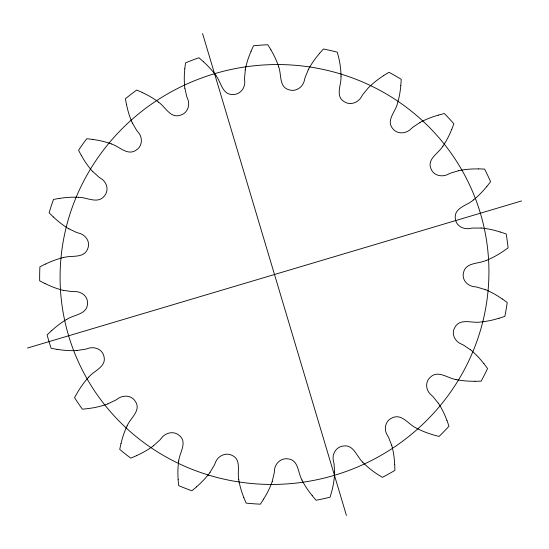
<?xml version="1.0" encoding="UTF-8"?>
<svg xmlns="http://www.w3.org/2000/svg" width="549" height="549" viewBox="0 0 549 549"><rect width="100%" height="100%" fill="white"/><g stroke="black" fill="none" stroke-linecap="round" stroke-linejoin="round"><path stroke-width="0.82" d="M340.984 76.476C341.629 84.525 334.972 95.814 343.894 101.476C350.118 105.916 358.531 102.697 361.791 96.226A33.07 32.261 -15.7 0 1 362.985 94.291L368.297 87.867A90.009 87.806 -15.7 0 1 383.765 75.536M334.581 472.147L334.06 463.953A33.07 32.261 -15.7 0 0 333.607 461.757C331.479 454.805 335.707 446.872 343.235 446.035C353.645 444.127 356.699 456.741 362.765 462.203M400.866 85.301L401.216 79.324A235.26 229.509 -15.7 0 0 388.939 72.283L383.724 75.474M184.759 68.803L185.521 62.854A235.26 229.509 -15.7 0 1 198.916 57.775L203.473 61.708M178.741 460.995C179.358 452.891 187.765 442.412 179.413 435.604C173.903 430.471 165.318 432.605 161.214 438.39A33.07 32.261 -15.7 0 1 159.738 440.126L153.514 445.719M245.293 69.915L244.559 78.109A33.07 32.261 -15.7 0 0 244.676 80.353C245.712 87.552 240.359 94.771 232.783 94.524C222.215 94.888 221.117 81.945 215.97 75.652M120.986 443.503L119.73 449.377A235.26 229.509 -15.7 0 0 130.772 458.147L136.406 455.745M272.18 481.452L274.15 473.444A33.07 32.261 -15.7 0 0 274.376 471.207C274.459 463.932 280.8 457.557 288.273 458.902C298.773 460.096 297.867 473.073 301.991 480.052M451.738 129.461L453.865 123.827A235.26 229.509 -15.7 0 0 444.306 113.526L438.376 115.084M251.017 51.256L253.528 45.766A235.26 229.509 -15.7 0 1 267.816 44.764L270.966 49.849M127.21 425.784C130.195 418.18 141.395 410.652 135.5 401.614C131.76 395.06 122.914 394.71 117.335 399.034A33.07 32.261 -15.7 0 1 115.407 400.276L107.803 403.844M308.298 69.798L305.134 77.443A33.07 32.261 -15.7 0 0 304.565 79.632C303.377 86.804 296.199 92.218 288.98 89.796C278.775 87.051 281.678 74.341 278.659 66.834M263.685 499.103L260.37 504.174A235.26 229.509 -15.7 0 1 246.124 503.09L243.79 497.586M442.892 146.116C438.85 153.212 426.875 158.75 430.89 168.557C433.477 175.79 442.322 177.602 448.567 174.054A33.07 32.261 -15.7 0 1 450.66 173.107L458.71 170.677M209.979 472.38L214.268 465.264A33.07 32.261 -15.7 0 0 215.16 463.184C217.411 456.281 225.289 451.923 232.09 455.389C241.766 459.63 236.928 471.769 238.781 479.634M486.853 186.502L490.58 181.712A235.26 229.509 -15.7 0 0 484.582 169.078L478.474 168.859M319.367 53.548L323.409 49.012A235.26 229.509 -15.7 0 1 337.306 52.169L338.774 57.961A90.894 88.67 -15.7 0 1 341.053 76.469M88.766 377.129C93.886 370.678 106.808 366.753 103.933 356.335C102.361 348.951 93.975 346.076 87.421 348.615A33.07 32.261 -15.7 0 1 85.212 349.253L76.894 350.482M51.531 330.69L47.125 334.897A235.26 229.509 -15.7 0 0 51.126 348.292L57.117 349.397M196.583 486.86L191.903 490.772A235.26 229.509 -15.7 0 1 178.672 485.611L178.102 479.661M473.423 199.932C467.391 205.573 454.044 207.57 455.293 218.317C455.711 225.845 463.569 229.942 470.418 228.37A33.07 32.261 -15.7 0 1 472.689 228.061L481.082 228.061M66.827 319.353C73.648 314.639 87.126 314.604 87.517 303.782C88.265 296.288 81.128 291.045 74.129 291.615A33.07 32.261 -15.7 0 1 71.837 291.581L63.554 290.359M419.964 122.523L412.978 127.148A33.07 32.261 -15.7 0 0 411.256 128.658C406.274 133.881 397.284 134.635 392.638 128.535C385.844 120.423 395.63 111.625 397.394 103.706A90.894 88.67 -15.7 0 0 400.804 85.301M45.368 264.055L39.905 266.821A235.26 229.509 -15.7 0 0 39.679 280.827L45.045 283.62M486.284 260.37C478.817 264.035 465.504 262.134 463.493 272.778C461.606 280.059 467.844 286.331 474.858 286.791A33.07 32.261 -15.7 0 1 477.115 287.154L485.103 289.57M499.048 318.29L504.854 316.348A235.26 229.509 -15.7 0 0 507.207 302.506L502.335 298.951M27.45 348.045L521.55 200.955M63.341 257.591C71.233 255.031 83.777 258.853 87.627 248.937C90.784 241.985 85.658 234.574 78.637 233.085A33.07 32.261 -15.7 0 1 76.469 232.399L68.954 228.837M59.56 198.347L53.534 199.424A235.26 229.509 -15.7 0 0 49.101 212.792L53.37 217.027M475.029 381.315L481.144 381.13A235.26 229.509 -15.7 0 0 487.553 368.53L483.985 363.713M78.617 197.338C86.907 197.194 97.784 204.413 104.337 196.041C109.395 190.366 106.849 181.733 100.556 178.24A33.07 32.261 -15.7 0 1 98.696 176.95L92.616 171.363M92.856 139.412L86.797 138.698A235.26 229.509 -15.7 0 0 78.548 150.248L81.341 155.539M456.075 379.537C447.867 378.453 438.184 369.738 430.491 377.067C424.658 381.919 425.804 390.84 431.514 395.253A33.07 32.261 -15.7 0 1 433.154 396.803L438.301 403.227M500.441 232.014L506.185 233.991A235.26 229.509 -15.7 0 1 508.093 247.846L503.104 251.367A90.894 88.67 -15.7 0 1 486.311 260.432M111.296 143.934C119.222 146.226 127.505 156.252 136.166 150.117C142.637 146.178 142.912 137.188 137.929 131.945A33.07 32.261 -15.7 0 1 136.543 130.175L132.439 123.058M142.287 92.472L136.735 90.043A235.26 229.509 -15.7 0 0 125.412 98.745L126.476 104.626M158.476 102.135C165.318 106.643 170.252 118.646 180.285 115.242C187.614 113.327 190.606 104.852 187.435 98.319A33.07 32.261 -15.7 0 1 186.646 96.219L184.883 88.211M470.404 349.74L463.534 345.115A33.07 32.261 -15.7 0 0 461.489 344.113C454.764 341.602 450.873 333.476 455.032 327.101C460.302 317.857 472.133 323.436 480.32 322.064A90.894 88.67 -15.7 0 0 499.027 318.228M312.203 495.692L316.1 500.256A235.26 229.509 -15.7 0 0 330.093 497.174L331.747 491.396A90.009 87.806 -15.7 0 0 334.664 472.147M447.023 420.548L448.972 426.196A235.26 229.509 -15.7 0 1 439.07 436.441L433.202 434.849A90.894 88.67 -15.7 0 1 415.655 427.74C408.264 424.171 401.518 413.136 392.089 417.919C385.117 420.877 383.449 429.709 387.587 435.666A33.07 32.261 -15.7 0 1 388.678 437.622L391.65 445.273M202.567 33.544L346.433 515.456M394.724 464.406L394.882 470.39A235.26 229.509 -15.7 0 1 382.379 477.356L377.266 474.137A90.894 88.67 -15.7 0 1 362.711 462.251M458.696 170.602A90.009 87.806 -15.7 0 1 478.467 168.934M451.676 129.44A90.894 88.67 -15.7 0 1 442.954 146.151M419.93 122.448A90.009 87.806 -15.7 0 1 438.397 115.153M308.222 69.757A90.009 87.806 -15.7 0 1 319.422 53.596M270.911 49.884A90.894 88.67 -15.7 0 1 278.727 66.813M245.211 69.901A90.009 87.806 -15.7 0 1 251.092 51.283M203.425 61.756A90.894 88.67 -15.7 0 1 216.025 75.611M184.8 88.224A90.009 87.806 -15.7 0 1 184.835 68.81M142.26 92.527A90.894 88.67 -15.7 0 1 158.524 102.08M132.364 123.093A90.009 87.806 -15.7 0 1 126.551 104.605M92.85 139.473A90.894 88.67 -15.7 0 1 111.323 143.865M92.548 171.418A90.009 87.806 -15.7 0 1 81.41 155.504M59.573 198.409A90.894 88.67 -15.7 0 1 78.617 197.263M68.906 228.906A90.009 87.806 -15.7 0 1 53.425 216.972M45.395 264.11A90.894 88.67 -15.7 0 1 63.32 257.522M63.533 290.442A90.009 87.806 -15.7 0 1 45.087 283.552M51.572 330.738A90.894 88.67 -15.7 0 1 66.793 319.292M76.901 350.557A90.009 87.806 -15.7 0 1 57.13 349.329M88.712 377.081A90.894 88.67 -15.7 0 0 77.56 392.363L74.54 397.606A235.26 229.509 -15.7 0 0 82.412 409.204L88.499 408.531A90.009 87.806 -15.7 0 0 107.83 403.92M121.048 443.517A90.894 88.67 -15.7 0 1 127.142 425.75M153.562 445.781A90.009 87.806 -15.7 0 1 136.372 455.677M178.171 479.654A90.894 88.67 -15.7 0 1 178.672 460.988M210.047 472.428A90.009 87.806 -15.7 0 1 196.535 486.805M243.852 497.566A90.894 88.67 -15.7 0 1 238.712 479.648M272.256 481.48A90.009 87.806 -15.7 0 1 263.623 499.068M312.257 495.651A90.894 88.67 -15.7 0 1 301.929 480.087M391.725 445.246A90.009 87.806 -15.7 0 1 394.649 464.413M438.376 403.179A90.009 87.806 -15.7 0 1 446.948 420.575M475.029 381.253A90.894 88.67 -15.7 0 1 456.061 379.606M470.459 349.679A90.009 87.806 -15.7 0 1 483.923 363.761M485.131 289.495A90.009 87.806 -15.7 0 1 502.287 299.013M481.089 227.979A90.009 87.806 -15.7 0 1 500.414 232.09M486.805 186.468A90.894 88.67 -15.7 0 1 473.471 199.98M208.75 475.139A214.803 209.553 -15.7 0 0 484.129 227.691A214.803 209.553 -15.7 0 0 130.621 120.67A214.803 209.553 -15.7 0 0 208.75 475.139"/></g></svg>
